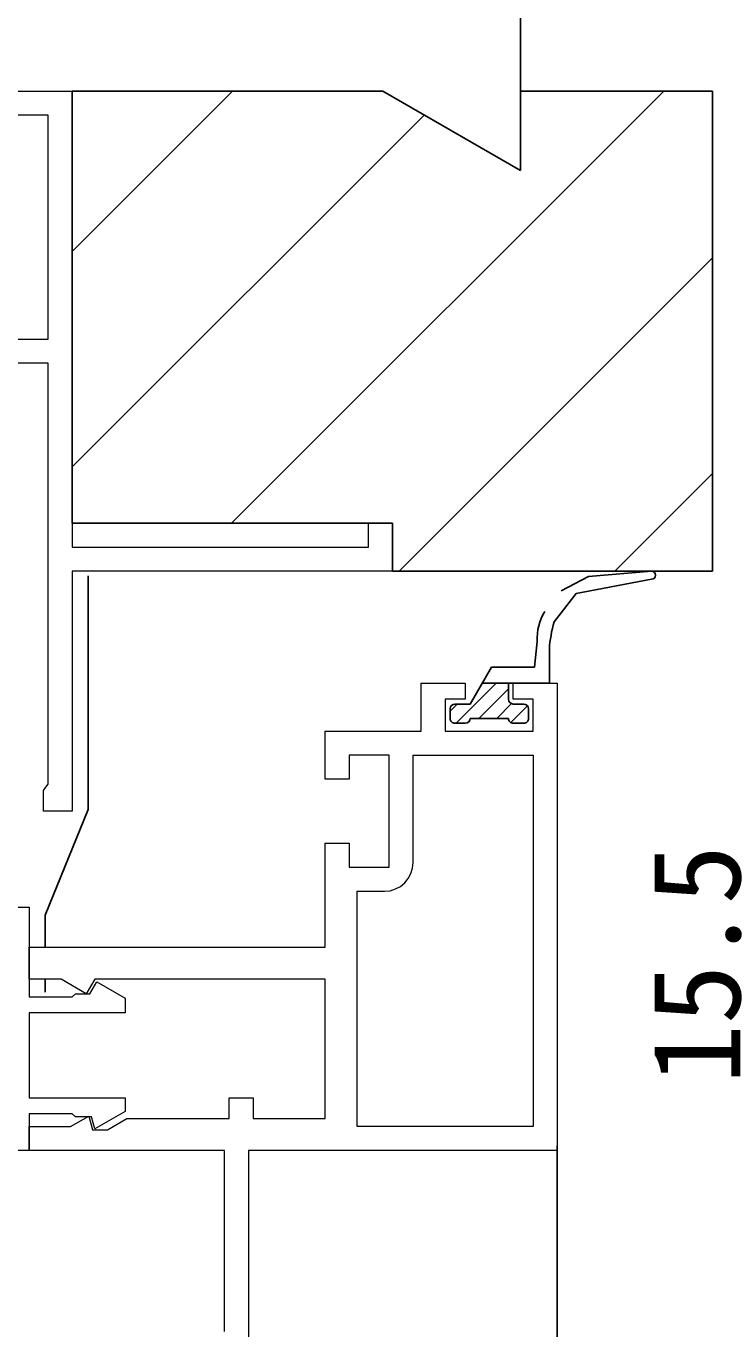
# Model space of a CAD drawing. Units: millimetres, scale not verified. Extents: x -437 to 438, y -331 to 329.
# Drawn here: x -242.4 to -198.8, y 123.1 to 204.5 of the extents above; entities that cross this region are included whole.
import ezdxf
from ezdxf.enums import TextEntityAlignment as Align

# ---------------------------------------------------------------- set-up
doc = ezdxf.new("R2010")
doc.units = ezdxf.units.MM
doc.header["$LTSCALE"] = 2
doc.layers.add('0-2_YKK_11', color=7, linetype='Continuous', lineweight=18)
for name, color, linetype in [('0-4_YKK_12', 2, 'Continuous'), ('0-5_YKK_13', 4, 'Continuous'), ('0-7_YKK_D', 6, 'Continuous'), ('0-9_YSS_K', 3, 'Continuous'), ('0-A_YSS_KE', 3, 'Continuous')]:
    doc.layers.add(name, color=color, linetype=linetype)
doc.styles.add('ＭＳ ゴシック', font='')
doc.styles.get('ＭＳ ゴシック').set_extended_font_data('MS Gothic')

msp = doc.modelspace()

# ---------------------------------------------------------------- linework, layer by layer
at = {"layer": '0-2_YKK_11', "color": 4}
for points in [[(-245.5, 200.4), (-239.5, 200.4), (-239.5, 171.9), (-221, 171.9), (-221, 173.4), (-219.5, 173.4), (-219.5, 170.4), (-239.5, 170.4), (-239.5, 155.4), (-241.3, 155.4), (-241.3, 156.7), (-241.15, 156.894), (-241, 157.087), (-241, 183.4), (-253.75, 183.4)], [(-248.021, 184.9), (-241, 184.9), (-241, 198.9), (-245.5, 198.9)]]:
    msp.add_lwpolyline(points, dxfattribs=at)
at = {"layer": '0-2_YKK_11', "color": 211}
for points in [[(-230, 122.9), (-230, 134.2), (-242.2, 134.2), (-242.2, 135.7), (-239.6, 135.7), (-238.465, 136.355), (-238.236, 135.5), (-237.3, 135.5), (-236.088, 136.2), (-229.7, 136.2), (-229.7, 137.5), (-228.2, 137.5), (-228.2, 136.2), (-223.7, 136.2), (-223.7, 144.9), (-238.099, 144.9), (-238.624, 143.99), (-240.2, 144.9), (-242.2, 144.9), (-242.2, 146.9), (-223.7, 146.9), (-223.7, 153.4), (-222.2, 153.4), (-222.2, 151.9), (-219.7, 151.9), (-219.7, 158.9), (-222.2, 158.9), (-222.2, 157.4), (-223.7, 157.4), (-223.7, 160.4), (-217.7, 160.4), (-217.7, 163.4)], [(-209.2, 163.4), (-209.2, 134.2), (-228.5, 134.2), (-228.5, 121.2)], [(-217.7, 163.4), (-214.95, 163.4), (-214.95, 162.4), (-216.2, 162.4), (-216.2, 160.4), (-210.7, 160.4), (-210.7, 162.4), (-211.95, 162.4), (-211.95, 163.4), (-209.2, 163.4)], [(-210.7, 158.9), (-210.7, 135.7), (-221.7, 135.7), (-221.7, 150.4), (-220, 150.4)], [(-218.2, 152.2), (-218.2, 158.9), (-210.7, 158.9)], [(-243.5, 149.4), (-242.2, 149.4), (-242.2, 143.8), (-239.5, 143.8), (-239.3, 144), (-238.4, 144), (-237.969, 144.746), (-236.2, 143.725), (-236.2, 142.8), (-242.2, 142.8), (-242.2, 137.5), (-236.2, 137.5), (-236.2, 136.64), (-238.098, 135.545), (-238.3, 136.3), (-239.3, 136.3), (-239.5, 136.5), (-242.2, 136.5), (-242.2, 134.2), (-243.5, 134.2)]]:
    msp.add_lwpolyline(points, dxfattribs=at)
msp.add_arc((-220, 152.2), 1.8, 270.00001, 359.99999, dxfattribs=at)
at = {"layer": '0-4_YKK_12'}
msp.add_line((-209.2, 134.5), (-209.2, -21.301), dxfattribs=at)
at = {"layer": '0-5_YKK_13'}
for p, q in [((-210.626, 164.4), (-210.453, 166.014)), ((-209.698, 165.539), (-209.698, 163.4)), ((-213.32, 164.4), (-214.648, 162.1)), ((-210.626, 164.4), (-213.32, 164.4)), ((-213.028, 163.4), (-215.528, 160.9)), ((-212.248, 163.058), (-214.106, 161.2)), ((-213.898, 163.4), (-209.698, 163.4)), ((-212.248, 162.4), (-212.248, 163.4)), ((-215.451, 162.1), (-215.898, 161.653)), ((-215.598, 162.1), (-214.648, 162.1)), ((-212.061, 162.122), (-212.983, 161.2)), ((-211.948, 162.1), (-211.298, 162.1)), ((-215.898, 161.8), (-215.898, 161.2)), ((-212.248, 161.2), (-214.648, 161.2)), ((-211.068, 161.993), (-212.112, 160.949)), ((-210.998, 161.8), (-210.998, 161.2)), ((-215.598, 160.9), (-214.948, 160.9)), ((-211.948, 160.9), (-211.298, 160.9)), ((-241.198, 144.9), (-241.198, 144.103))]:
    msp.add_line(p, q, dxfattribs=at)
for points in [[(-208.958, 169.168), (-207.253, 170.077), (-203.311, 170.4)], [(-238.5, 170.1), (-238.5, 155.503), (-241.198, 148.906), (-241.198, 146.9)], [(-209.398, 167.229), (-208.025, 169.001), (-203.308, 169.9)]]:
    msp.add_lwpolyline(points, dxfattribs=at)
for centre, radius, start, end in [((-203.308, 170.15), 0.25, 270, 90), ((-207.281, 166.211), 3.178, 148.09093, 183.55428), ((-201.743, 164.998), 7.974, 163.75578, 176.11442), ((-215.598, 161.8), 0.3, 90, 179.99973), ((-211.948, 162.4), 0.3, 180, 270), ((-211.298, 161.8), 0.3, 0.00005, 90), ((-215.598, 161.2), 0.3, 179.99973, 270), ((-214.948, 161.2), 0.3, 270, 359.99973), ((-211.948, 161.2), 0.3, 179.99973, 270), ((-211.298, 161.2), 0.3, 270, 0.00005)]:
    msp.add_arc(centre, radius, start, end, dxfattribs=at)
at = {"layer": '0-9_YSS_K'}
for p, q in [((-239.5, 190.385), (-229.485, 200.4)), ((-229.545, 173.4), (-202.545, 200.4)), ((-239.5, 176.915), (-217.509, 198.906)), ((-219.074, 170.4), (-199.5, 189.974)), ((-205.604, 170.4), (-199.5, 176.504))]:
    msp.add_line(p, q, dxfattribs=at)
at = {"layer": '0-A_YSS_KE'}
for p, q in [((-211.5, 195.437), (-211.5, 243.7)), ((-220.095, 200.4), (-239.5, 200.4)), ((-239.5, 200.4), (-239.5, 173.4)), ((-220.095, 200.4), (-211.5, 195.437)), ((-199.5, 200.4), (-211.5, 200.4)), ((-199.5, 170.4), (-199.5, 200.4)), ((-219.5, 173.4), (-239.5, 173.4)), ((-219.5, 173.4), (-219.5, 170.4)), ((-219.5, 170.4), (-199.5, 170.4))]:
    msp.add_line(p, q, dxfattribs=at)

# ---------------------------------------------------------------- texts
at = {"layer": '0-7_YKK_D', "style": 'ＭＳ ゴシック'}
msp.add_text('15.5', height=5.499, rotation=90, dxfattribs=at).set_placement((-196.119, 138.349), align=Align.BOTTOM_LEFT)

doc.saveas('drawing.dxf')
